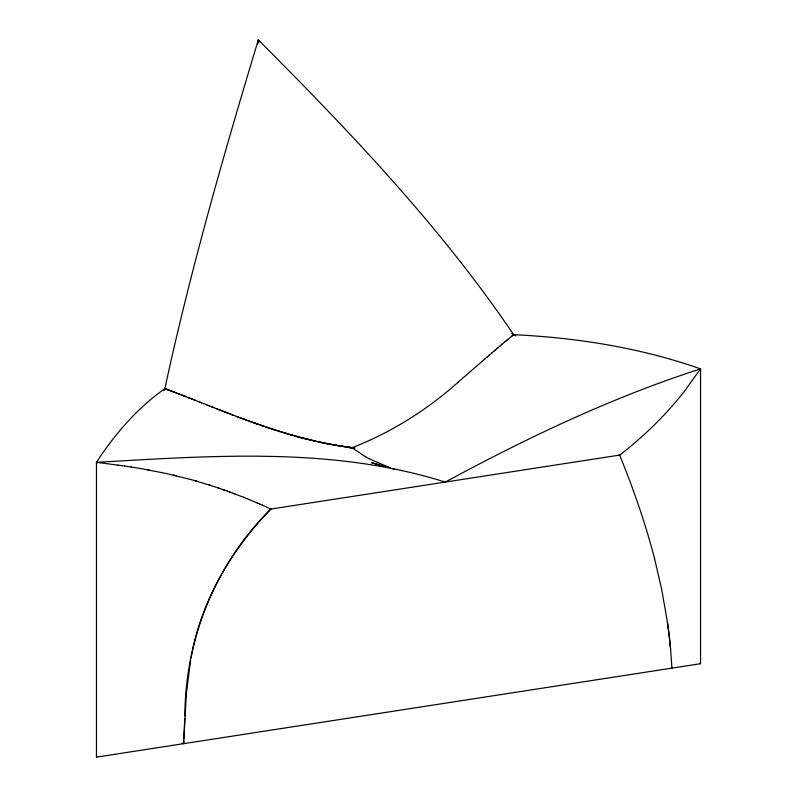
<?xml version="1.0" encoding="UTF-8"?>
<svg xmlns="http://www.w3.org/2000/svg" width="797" height="797" viewBox="0 0 797 797"><rect width="100%" height="100%" fill="white"/><g stroke="black" fill="none" stroke-linecap="round" stroke-linejoin="round"><path stroke-width="1.2" d="M183.868 738.64L184.735 718.545M182.055 743.063L183.649 743.661L186.368 693.38L190.573 660.494M183.649 743.661L183.758 741.15M184.884 716.035C185.034 638.915 215.867 563.32 270.85 509.054L619.628 455.097C633.426 488.89 645.47 523.44 654.596 558.797M258.089 41.603L258.318 39.85C350.062 131.993 440.562 226.667 513.647 334.67C577.088 337.719 640.489 347.751 700.543 368.872L700.543 663.702L96.457 757.15L96.457 462.32C114.798 434.086 137.263 408.164 164.869 388.627C190.274 270.91 223.539 155.086 258.318 39.85L259.095 41.793M257.75 44.074L258.318 39.85A380.846 219.882 60 0 0 259.015 41.813M191.051 657.953C200.844 601.277 231.16 550.02 270.85 509.054L262.323 505.178M163.893 390.729L165.039 388.528M96.457 757.15L96.776 756.463M442.484 481.527L445.234 482.075C527.206 437.802 611.727 397.494 700.543 368.872L686.406 388.408M699.547 370.057L700.543 368.872M482.016 361.449L457.657 382.61M484.506 359.288L481.986 361.469M484.476 359.308L485.333 358.57M486.967 357.156L491.978 352.832M485.313 358.59L486.997 357.126M488.661 355.691L489.488 354.974M491.948 352.862L494.469 350.7M494.429 350.73L495.296 349.993M458.514 381.873C426.714 410.375 389.992 433.209 350.102 448.492M496.959 348.578L495.266 350.022M497.756 347.91L499.46 346.466M496.92 348.608L497.796 347.871M499.42 346.496L500.287 345.759M500.247 345.788L501.951 344.364M501.921 344.394L504.451 342.262M505.258 341.594L507.789 339.492M504.421 342.292L505.288 341.564M506.095 340.897L506.932 340.199M507.769 339.502L511.973 336.045M513.647 334.67L511.963 336.045M617.904 455.515L619.628 455.097M270.024 509.124L270.85 509.054M96.826 463.296L96.457 462.32C212.54 455.774 332.658 446.569 445.234 482.075M118.006 465.139L96.457 462.32M346.854 446.958L354.984 448.083M117.986 465.139L124.611 466.046M345.211 446.728L323.981 443.062L300.18 437.463M124.591 466.046L131.206 467.022M340.269 445.991L351.776 447.585L366.032 457.089M131.186 467.012L141.029 468.596M338.615 445.722L335.298 445.174M141.019 468.596L166.892 473.627L190.603 479.495M333.644 444.885L330.317 444.288M147.545 469.742L149.169 470.041M328.653 443.979L323.652 442.993M321.978 442.644L318.641 441.937M315.293 441.189L290.098 434.654M173.268 475.082L176.446 475.839M298.506 437.015L295.139 436.089M379.322 464.83L371.691 462.748L388.567 467.371M190.583 479.485L193.711 480.362M272.285 429.155L299.343 437.234A278.352 171.056 27 0 0 351.786 447.635M193.701 480.352L210.657 485.453M293.465 435.61L284.041 432.861M195.265 480.8L196.819 481.239M288.414 434.166L266.577 427.252M278.332 431.097L280.006 431.615M209.103 484.955L218.239 487.953M274.965 430.021L260.539 425.19M269.934 428.378L239.469 417.548M392.224 468.497L394.256 469.184M218.219 487.943L219.753 488.461M263.219 426.116L259.872 424.95M219.733 488.451L227.255 491.091M222.761 489.507L224.266 490.025M254.851 423.177L258.198 424.363L253.177 422.579M251.165 421.862L253.506 422.699M390.211 467.789L369.051 458.713M227.235 491.091L243.523 497.258M248.823 421.005L251.503 421.982M249.83 421.374L237.137 416.662M228.749 491.639L230.243 492.177M243.145 418.913L244.809 419.541M166.533 389.255L168.207 389.872M233.212 493.283L234.697 493.831M171.873 391.257L164.869 388.627L179.455 394.166M236.47 416.413L238.134 417.04M171.544 391.138L176.545 393.041M237.725 416.881L226.059 412.418M173.208 391.765L174.872 392.403M231.469 414.51L233.132 415.147M232.465 414.888L225.471 412.188M178.209 393.678L179.873 394.326M178.877 393.937L185.283 396.418M181.208 394.834L185.87 396.647M183.21 395.611L190.533 398.47M226.468 412.577L219.803 409.987M224.804 411.929L218.478 409.469M188.202 397.554L192.864 399.387M216.146 408.552L220.231 410.156M191.111 398.699L195.185 400.293M211.484 406.719L217.312 409.01M194.02 399.835L201.511 402.784M208.156 405.414L213.815 407.636M205.666 404.428L209.163 405.803M199.848 402.136L206.831 404.886M243.503 497.248L246.452 498.434M246.432 498.424L256.594 502.678M256.574 502.668L258.029 503.296M258.019 503.286L259.463 503.923M259.453 503.913L262.323 505.178M369.051 458.713L366.032 457.089M511.873 333.654L515.779 335.906M699.676 663.194L700.543 663.702M671.562 667.487L671.941 668.125L670.616 649.525A795.127 627.1 -24.9 0 0 667.358 621.889L661.829 590.089L654.596 558.797M258.318 39.85L258.318 41.773M686.615 388.508A325.555 256.754 -24.9 0 1 619.677 455.147M667.358 621.889A795.516 627.408 -24.9 0 1 670.616 649.525"/></g></svg>
